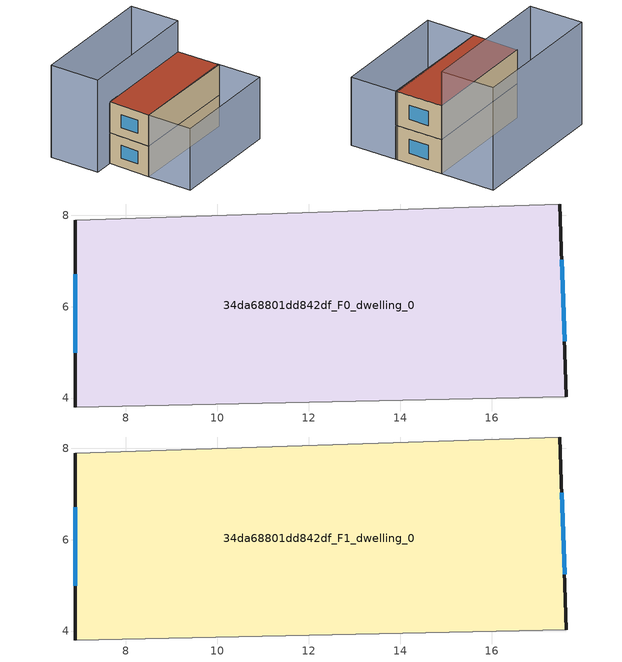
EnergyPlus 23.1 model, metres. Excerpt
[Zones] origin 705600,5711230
34da68801dd842df_F0_dwelling_0
 floor ground (EU_floor_Construction): 17.49,8.24 17.64,4.03 6.89,3.8 6.89,7.89 z0
 wall outside (EU_wall_Construction): 17.64,4.03 17.49,8.24 / 6.89,7.89 6.89,3.8 z0:3
 wall adiabatic (EU_wall_Construction): 17.49,8.24 6.89,7.89 / 6.89,3.8 17.64,4.03 z0:3
 window (EU_Window_Construction): 17.59,5.25 17.53,7.03 / 6.89,6.71 6.89,4.99 z0.87:2.13
34da68801dd842df_F1_dwelling_0
 floor to 34da68801dd842df_F0_dwelling_0 (EU_floor_Construction): 17.49,8.24 17.64,4.03 6.89,3.8 6.89,7.89 z3
 wall outside (EU_wall_Construction): 17.64,4.03 17.49,8.24 / 6.89,7.89 6.89,3.8 z3:6
 wall adiabatic (EU_wall_Construction): 17.49,8.24 6.89,7.89 / 6.89,3.8 17.64,4.03 z3:6
 window (EU_Window_Construction): 17.59,5.25 17.53,7.03 / 6.89,6.71 6.89,4.99 z3.87:5.13
 roof outside (EU_roof_Construction): 17.64,4.03 17.49,8.24 6.89,7.89 6.89,3.8 z6
shading: 7.02,-0.43 17.81,-0.08 / 17.81,-0.08 7.02,-0.43 / 7.02,-0.43 6.88,3.81 / 6.88,3.81 17.67,4.15 / 17.67,4.15 17.81,-0.08 z0:6; 4.87,12.58 17.34,12.98 / 17.34,12.98 17.49,8.24 / 17.49,8.24 5.02,7.83 / 5.02,7.83 4.87,12.58 z0:9
[Building]
EU S2 Campaign: North Axis=0; Terrain=City; Solar Distribution=FullExterior
[Site:Location]
London: Latitude=51.5; Longitude=-0.5; Time Zone=0; Elevation=25
[SizingPeriod:WeatherFileDays]
AnnualSizingPeriod: Begin Month=1; Begin Day of Month=1; End Month=12; End Day of Month=31; Day of Week for Start Day=Monday; Use Weather File Daylight Saving Period=No; Use Weather File Rain and Snow Indicators=No
[MATERIAL]
EU_InternalMass_Material: Roughness=MediumRough; Thickness=0.1; Conductivity=1; Density=1800; Specific Heat=900; Thermal Absorptance=0.9; Solar Absorptance=0.7; Visible Absorptance=0.7
[MATERIAL:NOMASS] Roughness=MediumRough; Thermal Absorptance=0.9; Solar Absorptance=0.7; Visible Absorptance=0.7
Name | Thermal Resistance
EU_wall_NoMass | 0.724719
EU_roof_NoMass | 2.98947
EU_floor_NoMass | 2.39157
[WINDOWMATERIAL:SIMPLEGLAZINGSYSTEM]
EU_Window_SimpleGlazing: UFactor=2.63425; Solar Heat Gain Coefficient=0.76; Visible Transmittance=0.76
[CONSTRUCTION]
EU_wall_Construction: EU_wall_NoMass
EU_roof_Construction: EU_roof_NoMass
EU_floor_Construction: EU_floor_NoMass
EU_Window_Construction: EU_Window_SimpleGlazing
EU_InternalMass_Construction: EU_InternalMass_Material
[ZONE] Type=1; Multiplier=1; Ceiling Height=autocalculate; Floor Area=autocalculate; Part of Total Floor Area=Yes
Name | Volume
34da68801dd842df_F0_dwelling_0 | 132.997
34da68801dd842df_F1_dwelling_0 | 132.998
[INTERNALMASS] Construction=EU_InternalMass_Construction; Surface Area=44.3324
Name | Zone or ZoneList
34da68801dd842df_F0_dwelling_0_EU_InternalMass | 34da68801dd842df_F0_dwelling_0
34da68801dd842df_F1_dwelling_0_EU_InternalMass | 34da68801dd842df_F1_dwelling_0
[OTHEREQUIPMENT] Fuel Type=Electricity; Design Level Calculation Method=Watts/Area; Power per Zone Floor Area=1; Fraction Latent=0; Fraction Radiant=0; Fraction Lost=0; Carbon Dioxide Generation Rate=0; EndUse Subcategory=EU_Step8_InternalGains
Name | Zone or ZoneList or Space or SpaceList | Schedule
EU_Step8_InternalGain_34da68801dd842df_F0_dwelling_0_f000 | 34da68801dd842df_F0_dwelling_0 | EU_Step8_GainSchedule_34da68801dd842df_F0_dwelling_0_f000
EU_Step8_InternalGain_34da68801dd842df_F1_dwelling_0_f000 | 34da68801dd842df_F1_dwelling_0 | EU_Step8_GainSchedule_34da68801dd842df_F1_dwelling_0_f000
[ZONEVENTILATION:DESIGNFLOWRATE] Schedule=EU_AlwaysOn; Design Flow Rate Calculation Method=AirChanges/Hour; Air Changes per Hour=0.418135; Ventilation Type=Natural; Fan Pressure Rise=0; Fan Total Efficiency=1; Constant Term Coefficient=1; Temperature Term Coefficient=0; Velocity Term Coefficient=0; Velocity Squared Term Coefficient=0; Minimum Indoor Temperature=-100; Maximum Indoor Temperature=100; Delta Temperature=-100; Minimum Outdoor Temperature=-100; Maximum Outdoor Temperature=100; Maximum Wind Speed=40
Name | Zone or ZoneList or Space or SpaceList
EU_ConstantAir_34da68801dd842df_F0_dwelling_0 | 34da68801dd842df_F0_dwelling_0
EU_ConstantAir_34da68801dd842df_F1_dwelling_0 | 34da68801dd842df_F1_dwelling_0
[HVACTEMPLATE:THERMOSTAT] Constant Heating Setpoint=20; Constant Cooling Setpoint=50
EU_HeatOnly_34da68801dd842df_F0_dwelling_0; EU_HeatOnly_34da68801dd842df_F1_dwelling_0
[HVACTEMPLATE:ZONE:IDEALLOADSAIRSYSTEM] System Availability Schedule=EU_AlwaysOn; Maximum Heating Supply Air Temperature=50; Minimum Cooling Supply Air Temperature=13; Maximum Heating Supply Air Humidity Ratio=0.0156; Minimum Cooling Supply Air Humidity Ratio=0.0077; Heating Limit=NoLimit; Cooling Limit=NoLimit; Heating Availability Schedule=EU_AlwaysOn; Cooling Availability Schedule=EU_CoolingOff; Dehumidification Control Type=ConstantSensibleHeatRatio; Cooling Sensible Heat Ratio=0.7; Dehumidification Setpoint=60; Humidification Control Type=None; Humidification Setpoint=30; Outdoor Air Method=None; Outdoor Air Flow Rate per Person=0.00944; Outdoor Air Flow Rate per Zone Floor Area=0; Outdoor Air Flow Rate per Zone=0; Demand Controlled Ventilation Type=None; Outdoor Air Economizer Type=NoEconomizer; Heat Recovery Type=None; Sensible Heat Recovery Effectiveness=0.7; Latent Heat Recovery Effectiveness=0.65
Name | Template Thermostat
34da68801dd842df_F0_dwelling_0 | EU_HeatOnly_34da68801dd842df_F0_dwelling_0
34da68801dd842df_F1_dwelling_0 | EU_HeatOnly_34da68801dd842df_F1_dwelling_0
[SIZING:ZONE] Zone Cooling Design Supply Air Temperature Input Method=SupplyAirTemperature; Zone Cooling Design Supply Air Temperature=13; Zone Heating Design Supply Air Temperature Input Method=SupplyAirTemperature; Zone Heating Design Supply Air Temperature=50; Zone Cooling Design Supply Air Humidity Ratio=0.008; Zone Heating Design Supply Air Humidity Ratio=0.008; Cooling Design Air Flow Method=DesignDay; Cooling Design Air Flow Rate=0; Cooling Minimum Air Flow per Zone Floor Area=0.000762; Cooling Minimum Air Flow=0; Cooling Minimum Air Flow Fraction=0.2; Heating Design Air Flow Method=DesignDay; Heating Design Air Flow Rate=0; Heating Maximum Air Flow per Zone Floor Area=0.002032; Heating Maximum Air Flow=0.141576; Heating Maximum Air Flow Fraction=0.3; Account for Dedicated Outdoor Air System=No; Dedicated Outdoor Air System Control Strategy=NeutralSupplyAir; Dedicated Outdoor Air Low Setpoint Temperature for Design=autosize; Dedicated Outdoor Air High Setpoint Temperature for Design=autosize; Zone Load Sizing Method=Sensible Load Only No Latent Load; Zone Latent Cooling Design Supply Air Humidity Ratio Input Method=HumidityRatioDifference; Zone Cooling Design Supply Air Humidity Ratio Difference=0.005; Zone Latent Heating Design Supply Air Humidity Ratio Input Method=HumidityRatioDifference; Zone Humidification Design Supply Air Humidity Ratio Difference=0.005
34da68801dd842df_F0_dwelling_0; 34da68801dd842df_F1_dwelling_0
[SCHEDULE:CONSTANT]
Name | Hourly Value
EU_AlwaysOn | 1
EU_CoolingOff | 0
[SCHEDULE:FILE] Column Number=1; Rows to Skip at Top=0; Number of Hours of Data=8760; Column Separator=Comma; Interpolate to Timestep=No; Minutes per Item=60; Adjust Schedule for Daylight Savings=Yes
Name | File
EU_Step8_GainSchedule_34da68801dd842df_F0_dwelling_0_f000 | ../../schedules/34da68801dd842df/34da68801dd842df_F0_dwelling_0_f000_gain.csv
EU_Step8_GainSchedule_34da68801dd842df_F1_dwelling_0_f000 | ../../schedules/34da68801dd842df/34da68801dd842df_F1_dwelling_0_f000_gain.csv
